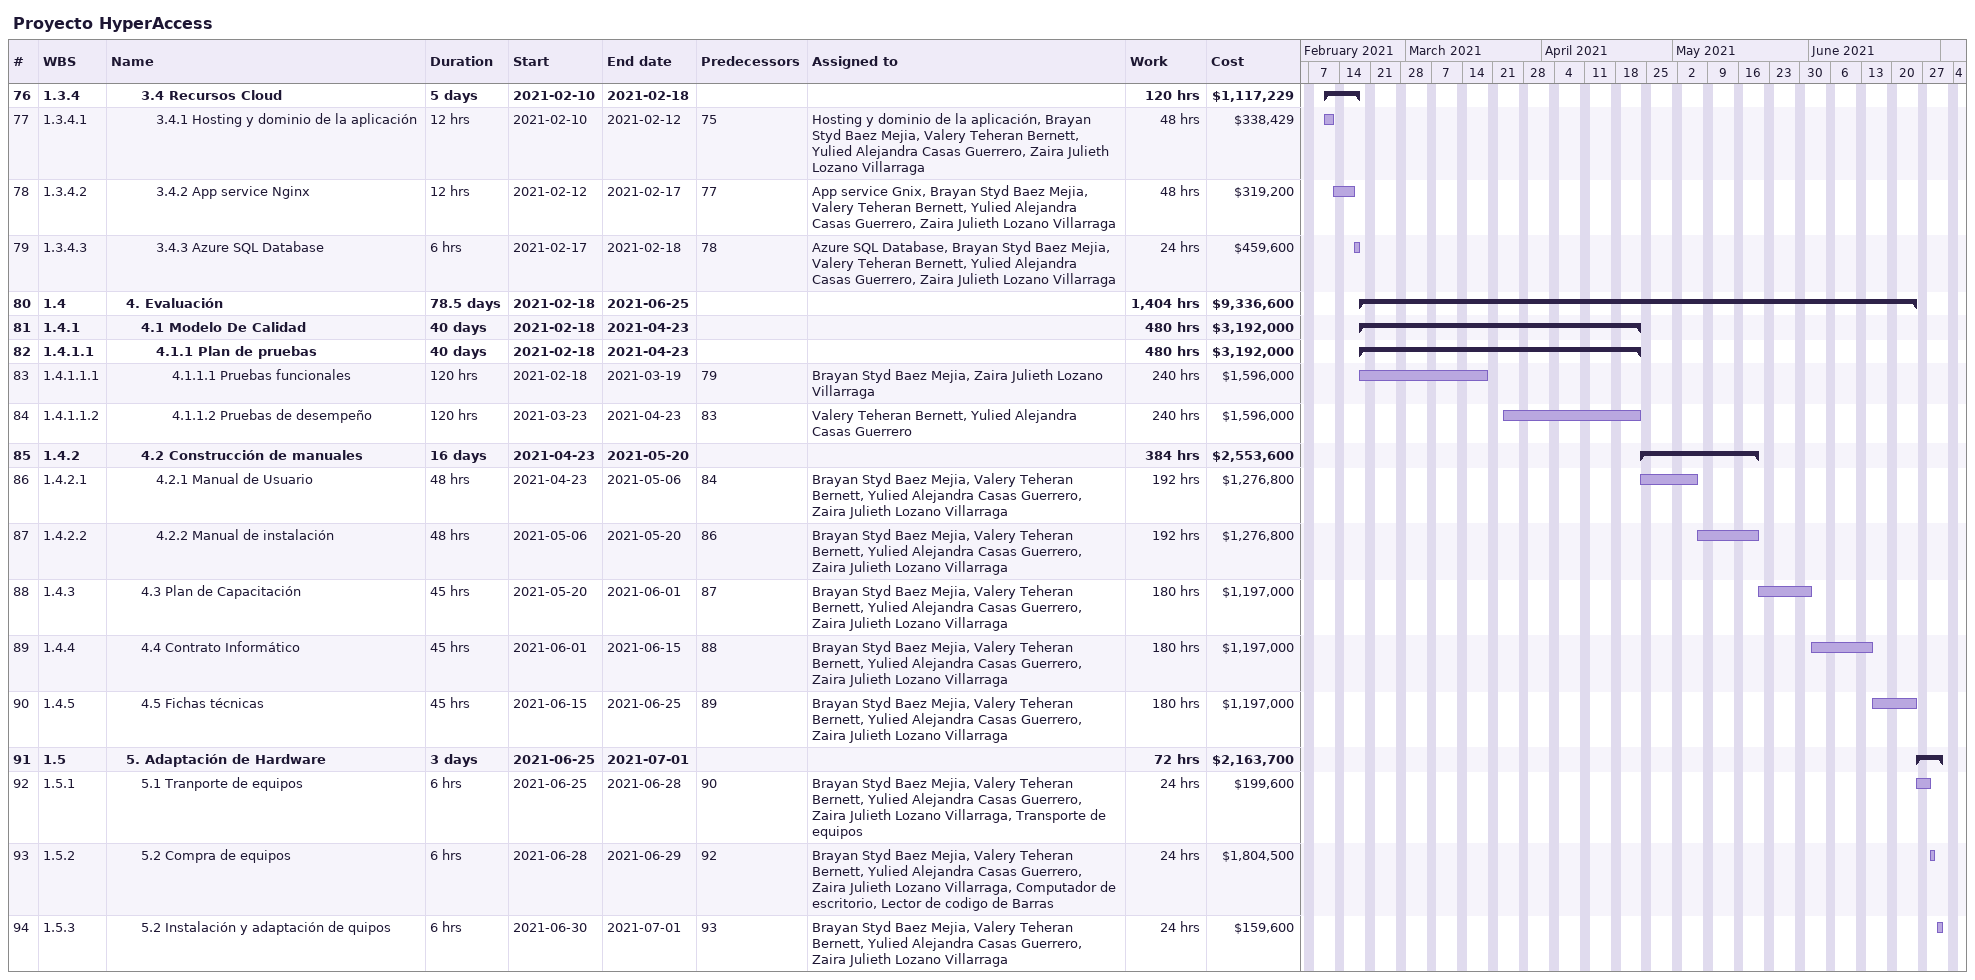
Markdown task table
Proyecto HyperAccess

| ID | WBS | Task | Duration | Start | Finish | Predecessors | Resources | Work (h) | Cost ($) |
|---|---|---|---|---|---|---|---|---|---|
| 76 | 1.3.4 | **3.4 Recursos Cloud** | 5d | 2021-02-10 | 2021-02-18 |  |  | 120 | 1117229 |
| 77 | 1.3.4.1 | 3.4.1 Hosting y dominio de la aplicación | 12h | 2021-02-10 | 2021-02-12 | 75 | Hosting y dominio de la aplicación, Brayan Styd Baez Mejia, Valery Teheran Bernett, Yulied Alejandra Casas Guerrero, Zaira Julieth Lozano Villarraga | 48 | 338429 |
| 78 | 1.3.4.2 | 3.4.2 App service Nginx | 12h | 2021-02-12 | 2021-02-17 | 77 | App service Gnix, Brayan Styd Baez Mejia, Valery Teheran Bernett, Yulied Alejandra Casas Guerrero, Zaira Julieth Lozano Villarraga | 48 | 319200 |
| 79 | 1.3.4.3 | 3.4.3 Azure SQL Database | 6h | 2021-02-17 | 2021-02-18 | 78 | Azure SQL Database, Brayan Styd Baez Mejia, Valery Teheran Bernett, Yulied Alejandra Casas Guerrero, Zaira Julieth Lozano Villarraga | 24 | 459600 |
| 80 | 1.4 | **4. Evaluación** | 78.5d | 2021-02-18 | 2021-06-25 |  |  | 1404 | 9336600 |
| 81 | 1.4.1 | **4.1 Modelo De Calidad** | 40d | 2021-02-18 | 2021-04-23 |  |  | 480 | 3192000 |
| 82 | 1.4.1.1 | **4.1.1 Plan de pruebas** | 40d | 2021-02-18 | 2021-04-23 |  |  | 480 | 3192000 |
| 83 | 1.4.1.1.1 | 4.1.1.1 Pruebas funcionales | 120h | 2021-02-18 | 2021-03-19 | 79 | Brayan Styd Baez Mejia, Zaira Julieth Lozano Villarraga | 240 | 1596000 |
| 84 | 1.4.1.1.2 | 4.1.1.2 Pruebas de desempeño | 120h | 2021-03-23 | 2021-04-23 | 83 | Valery Teheran Bernett, Yulied Alejandra Casas Guerrero | 240 | 1596000 |
| 85 | 1.4.2 | **4.2 Construcción de manuales** | 16d | 2021-04-23 | 2021-05-20 |  |  | 384 | 2553600 |
| 86 | 1.4.2.1 | 4.2.1 Manual de Usuario | 48h | 2021-04-23 | 2021-05-06 | 84 | Brayan Styd Baez Mejia, Valery Teheran Bernett, Yulied Alejandra Casas Guerrero, Zaira Julieth Lozano Villarraga | 192 | 1276800 |
| 87 | 1.4.2.2 | 4.2.2 Manual de instalación | 48h | 2021-05-06 | 2021-05-20 | 86 | Brayan Styd Baez Mejia, Valery Teheran Bernett, Yulied Alejandra Casas Guerrero, Zaira Julieth Lozano Villarraga | 192 | 1276800 |
| 88 | 1.4.3 | 4.3 Plan de Capacitación | 45h | 2021-05-20 | 2021-06-01 | 87 | Brayan Styd Baez Mejia, Valery Teheran Bernett, Yulied Alejandra Casas Guerrero, Zaira Julieth Lozano Villarraga | 180 | 1197000 |
| 89 | 1.4.4 | 4.4 Contrato Informático | 45h | 2021-06-01 | 2021-06-15 | 88 | Brayan Styd Baez Mejia, Valery Teheran Bernett, Yulied Alejandra Casas Guerrero, Zaira Julieth Lozano Villarraga | 180 | 1197000 |
| 90 | 1.4.5 | 4.5 Fichas técnicas | 45h | 2021-06-15 | 2021-06-25 | 89 | Brayan Styd Baez Mejia, Valery Teheran Bernett, Yulied Alejandra Casas Guerrero, Zaira Julieth Lozano Villarraga | 180 | 1197000 |
| 91 | 1.5 | **5. Adaptación de Hardware** | 3d | 2021-06-25 | 2021-07-01 |  |  | 72 | 2163700 |
| 92 | 1.5.1 | 5.1 Tranporte de equipos | 6h | 2021-06-25 | 2021-06-28 | 90 | Brayan Styd Baez Mejia, Valery Teheran Bernett, Yulied Alejandra Casas Guerrero, Zaira Julieth Lozano Villarraga, Transporte de equipos | 24 | 199600 |
| 93 | 1.5.2 | 5.2 Compra de equipos | 6h | 2021-06-28 | 2021-06-29 | 92 | Brayan Styd Baez Mejia, Valery Teheran Bernett, Yulied Alejandra Casas Guerrero, Zaira Julieth Lozano Villarraga, Computador de escritorio, Lector de codigo de Barras | 24 | 1804500 |
| 94 | 1.5.3 | 5.2 Instalación y adaptación de quipos | 6h | 2021-06-30 | 2021-07-01 | 93 | Brayan Styd Baez Mejia, Valery Teheran Bernett, Yulied Alejandra Casas Guerrero, Zaira Julieth Lozano Villarraga | 24 | 159600 |
